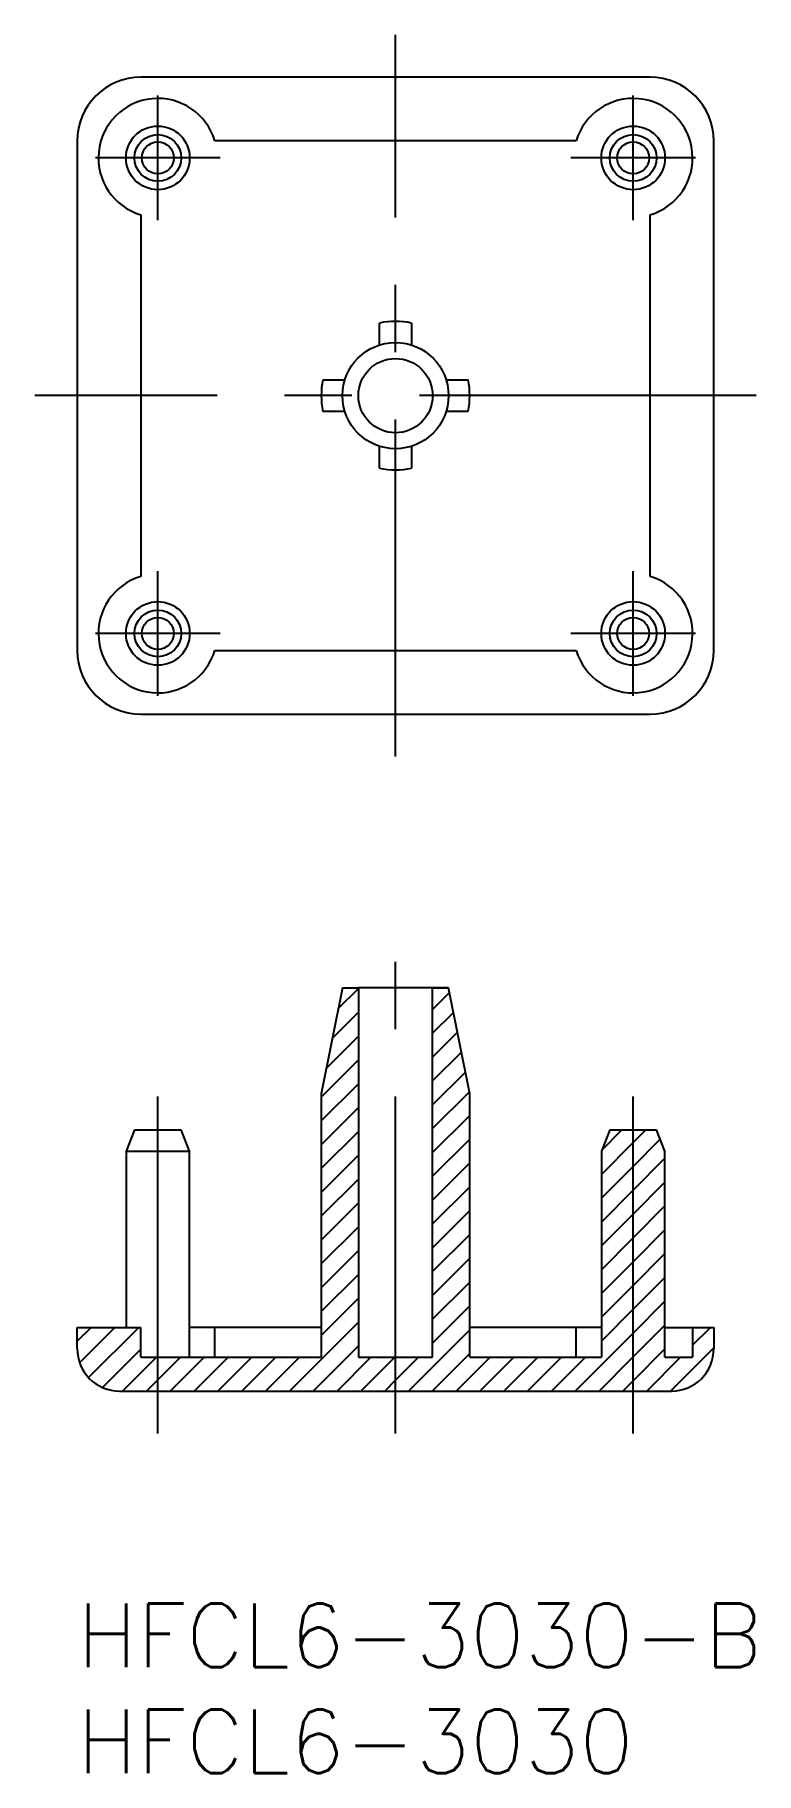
# Model space of a CAD drawing. Extents: x -2 to 32, y -8 to 73.9.
import ezdxf

# ---------------------------------------------------------------- set-up
doc = ezdxf.new("R2010")
doc.units = 0
doc.header["$LTSCALE"] = 0.5
doc.linetypes.add('CENTER', pattern=[50.8, 31.75, -6.35, 6.35, -6.35])
doc.layers.get('0').update_dxf_attribs({"linetype": 'CONTINUOUS'})
for name, color, linetype in [('MSM_CENTER', 1, 'CENTER'), ('MSM_CONTINUOUS', 7, 'CONTINUOUS'), ('MSM_NARROW', 5, 'CONTINUOUS'), ('MSM_PART_NUMBER', 7, 'CONTINUOUS')]:
    doc.layers.add(name, color=color, linetype=linetype)
doc.styles.get("Standard").update_dxf_attribs({"font": 'txt.shx', "height": 3, "bigfont": 'bigfont.shx'})

# ---------------------------------------------------------------- blocks, each defined once
blk = doc.blocks.new('*U10')
at = {"layer": 'MSM_PART_NUMBER'}
blk.add_text('HFCL6-3030-B', height=3, dxfattribs=at).set_placement((0, -3))
blk = doc.blocks.new('*U11')
at = {"layer": 'MSM_PART_NUMBER'}
blk.add_text('HFCL6-3030', height=3, dxfattribs=at).set_placement((0, -8))
blk = doc.blocks.new('*X13')
at = {"color": 0}
for p, q in [((12.304, 28.019), (13.25, 28.965)), ((16.75, 27.975), (17.546, 28.771)), ((12.023, 26.616), (13.25, 27.843)), ((16.75, 26.853), (17.733, 27.836)), ((11.743, 25.213), (13.25, 26.72)), ((16.75, 25.73), (17.92, 26.9)), ((11.5, 23.848), (13.25, 25.598)), ((16.75, 24.608), (18.107, 25.965)), ((16.75, 23.485), (18.294, 25.029)), ((11.5, 22.725), (13.25, 24.475)), ((16.75, 22.363), (18.481, 24.094)), ((11.5, 21.603), (13.25, 23.353)), ((16.75, 21.24), (18.5, 22.99)), ((11.5, 20.48), (13.25, 22.23)), ((24.722, 21.354), (25.668, 22.3)), ((26.2, 21.71), (26.79, 22.3)), ((16.75, 20.118), (18.5, 21.868)), ((24.7, 20.21), (26.2, 21.71)), ((26.2, 20.587), (27.475, 21.862)), ((11.5, 19.358), (13.25, 21.108)), ((16.75, 18.995), (18.5, 20.745)), ((24.7, 19.087), (26.2, 20.587)), ((26.2, 19.465), (27.7, 20.965)), ((11.5, 18.235), (13.25, 19.985)), ((26.2, 18.342), (27.7, 19.842)), ((11.5, 17.113), (13.25, 18.863)), ((16.75, 17.873), (18.5, 19.623)), ((24.7, 17.965), (26.2, 19.465)), ((16.75, 16.75), (18.5, 18.5)), ((24.7, 16.842), (26.2, 18.342)), ((26.2, 17.22), (27.7, 18.72)), ((11.5, 15.99), (13.25, 17.74)), ((16.75, 15.627), (18.5, 17.377)), ((24.7, 15.72), (26.2, 17.22)), ((26.2, 16.097), (27.7, 17.597)), ((11.5, 14.868), (13.25, 16.618)), ((26.2, 14.975), (27.7, 16.475)), ((16.75, 14.505), (18.5, 16.255)), ((24.7, 14.597), (26.2, 16.097)), ((11.5, 13.745), (13.25, 15.495)), ((16.75, 13.382), (18.5, 15.132)), ((24.7, 13.475), (26.2, 14.975)), ((26.2, 13.852), (27.7, 15.352)), ((11.5, 12.623), (13.25, 14.373)), ((16.75, 12.26), (18.5, 14.01)), ((26.2, 12.73), (27.7, 14.23)), ((10, 10), (13.25, 13.25)), ((24.7, 12.352), (26.2, 13.852)), ((26.2, 11.607), (27.7, 13.107)), ((0, 12.348), (0.652, 13)), ((0.113, 11.338), (1.775, 13)), ((0.535, 10.638), (2.897, 13)), ((15.613, 10), (18.5, 12.887)), ((23.47, 10), (26.2, 12.73)), ((29, 12.162), (29.838, 13)), ((1.191, 10.171), (3, 11.98)), ((2.142, 10), (3.742, 11.6)), ((3.8, 10.535), (4.865, 11.6)), ((4.387, 10), (5.987, 11.6)), ((5.51, 10), (7.11, 11.6)), ((6.632, 10), (8.232, 11.6)), ((7.755, 10), (9.355, 11.6)), ((8.877, 10), (10.477, 11.6)), ((11.123, 10), (13.25, 12.127)), ((12.245, 10), (13.845, 11.6)), ((13.368, 10), (14.968, 11.6)), ((15, 10.51), (16.09, 11.6)), ((16.735, 10), (18.5, 11.765)), ((17.858, 10), (19.458, 11.6)), ((18.98, 10), (20.58, 11.6)), ((20.103, 10), (21.703, 11.6)), ((21.225, 10), (22.825, 11.6)), ((22.348, 10), (23.948, 11.6)), ((24.593, 10), (26.2, 11.607)), ((26.2, 10.485), (27.7, 11.985)), ((26.838, 10), (28.438, 11.6)), ((27.961, 10), (30, 12.039)), ((3.265, 10), (3.8, 10.535)), ((14.49, 10), (15, 10.51)), ((25.715, 10), (26.2, 10.485))]:
    blk.add_line(p, q, dxfattribs=at)

msp = doc.modelspace()

# ---------------------------------------------------------------- linework, layer by layer
at = {"layer": 'MSM_CENTER'}
for p, q in [((15, 39.89), (15, 73.89)), ((3.8, 65.15), (3.8, 71.03)), ((26.2, 65.15), (26.2, 71.03)), ((6.74, 68.09), (0.86, 68.09)), ((29.14, 68.09), (23.26, 68.09)), ((32, 56.89), (-2, 56.89)), ((3.8, 42.75), (3.8, 48.63)), ((26.2, 42.75), (26.2, 48.63)), ((6.74, 45.69), (0.86, 45.69)), ((29.14, 45.69), (23.26, 45.69)), ((15, 8), (15, 31)), ((3.8, 8), (3.8, 24.3)), ((26.2, 8), (26.2, 24.3))]:
    msp.add_line(p, q, dxfattribs=at)
at = {"layer": 'MSM_CONTINUOUS'}
for p, q in [((27, 71.89), (3, 71.89)), ((0, 68.89), (0, 44.89)), ((23.517, 68.89), (6.483, 68.89)), ((30, 44.89), (30, 68.89)), ((3, 65.406), (3, 48.373)), ((27, 48.373), (27, 65.406)), ((14.25, 59.274), (14.25, 60.308)), ((15.75, 60.308), (15.75, 59.274)), ((11.581, 57.64), (12.615, 57.64)), ((17.385, 57.64), (18.419, 57.64)), ((12.615, 56.14), (11.581, 56.14)), ((18.419, 56.14), (17.385, 56.14)), ((14.25, 53.471), (14.25, 54.505)), ((15.75, 54.505), (15.75, 53.471)), ((6.483, 44.89), (23.517, 44.89)), ((3, 41.89), (27, 41.89)), ((12.5, 29), (11.5, 24)), ((12.5, 29), (13.25, 29)), ((17.5, 29), (13.25, 29)), ((13.25, 29), (13.25, 11.6)), ((16.75, 29), (17.5, 29)), ((16.75, 11.6), (16.75, 29)), ((18.5, 24), (17.5, 29)), ((11.5, 24), (11.5, 11.6)), ((18.5, 11.6), (18.5, 24)), ((2.7, 22.3), (2.3, 21.3)), ((2.7, 22.3), (4.9, 22.3)), ((5.3, 21.3), (4.9, 22.3)), ((25.1, 22.3), (24.7, 21.3)), ((25.1, 22.3), (27.3, 22.3)), ((27.7, 21.3), (27.3, 22.3)), ((2.3, 21.3), (2.3, 13)), ((2.3, 21.3), (5.3, 21.3)), ((5.3, 11.6), (5.3, 21.3)), ((24.7, 21.3), (24.7, 11.6)), ((27.7, 11.6), (27.7, 21.3)), ((0, 13), (3, 13)), ((0, 12), (0, 13)), ((3, 11.6), (3, 13)), ((11.5, 13), (5.3, 13)), ((6.483, 11.6), (6.483, 13)), ((24.7, 13), (18.5, 13)), ((23.517, 11.6), (23.517, 13)), ((27.7, 13), (30, 13)), ((29, 13), (29, 11.6)), ((30, 13), (30, 12)), ((3, 11.6), (11.5, 11.6)), ((13.25, 11.6), (16.75, 11.6)), ((18.5, 11.6), (24.7, 11.6)), ((27.7, 11.6), (29, 11.6)), ((2, 10), (28, 10))]:
    msp.add_line(p, q, dxfattribs=at)
for centre, radius in [((3.8, 68.09), 1.5), ((3.8, 68.09), 1.1), ((3.8, 68.09), 0.75), ((26.2, 68.09), 1.5), ((26.2, 68.09), 1.1), ((26.2, 68.09), 0.75), ((15, 56.89), 2.5), ((15, 56.89), 1.75), ((3.8, 45.69), 1.5), ((3.8, 45.69), 1.1), ((26.2, 45.69), 1.5), ((26.2, 45.69), 1.1), ((3.8, 45.69), 0.75), ((26.2, 45.69), 0.75)]:
    msp.add_circle(centre, radius, dxfattribs=at)
for centre, radius, start, end in [((3, 68.89), 3, 90, 180), ((27, 68.89), 3, 0, 90), ((3.8, 68.09), 2.8, 16.60155, 253.39845), ((26.2, 68.09), 2.8, 286.60155, 163.39845), ((15, 56.89), 3.5, 77.62637, 102.37363), ((15, 56.89), 3.5, 167.62637, 192.37363), ((15, 56.89), 3.5, 347.62637, 12.37363), ((15, 56.89), 3.5, 257.62637, 282.37363), ((3.8, 45.69), 2.8, 106.60155, 343.39845), ((26.2, 45.69), 2.8, 196.60155, 73.39845), ((3, 44.89), 3, 180, 270), ((27, 44.89), 3, 270, 0), ((2, 12), 2, 180, 270), ((28, 12), 2, 270, 0)]:
    msp.add_arc(centre, radius, start, end, dxfattribs=at)

# ---------------------------------------------------------------- block references
for name in ['*U10', '*U11']:
    msp.add_blockref(name, (0, 0), dxfattribs=at)
at = {"layer": 'MSM_NARROW', "linetype": 'CONTINUOUS'}
msp.add_blockref('*X13', (0, 0), dxfattribs=at)

doc.saveas('drawing.dxf')
